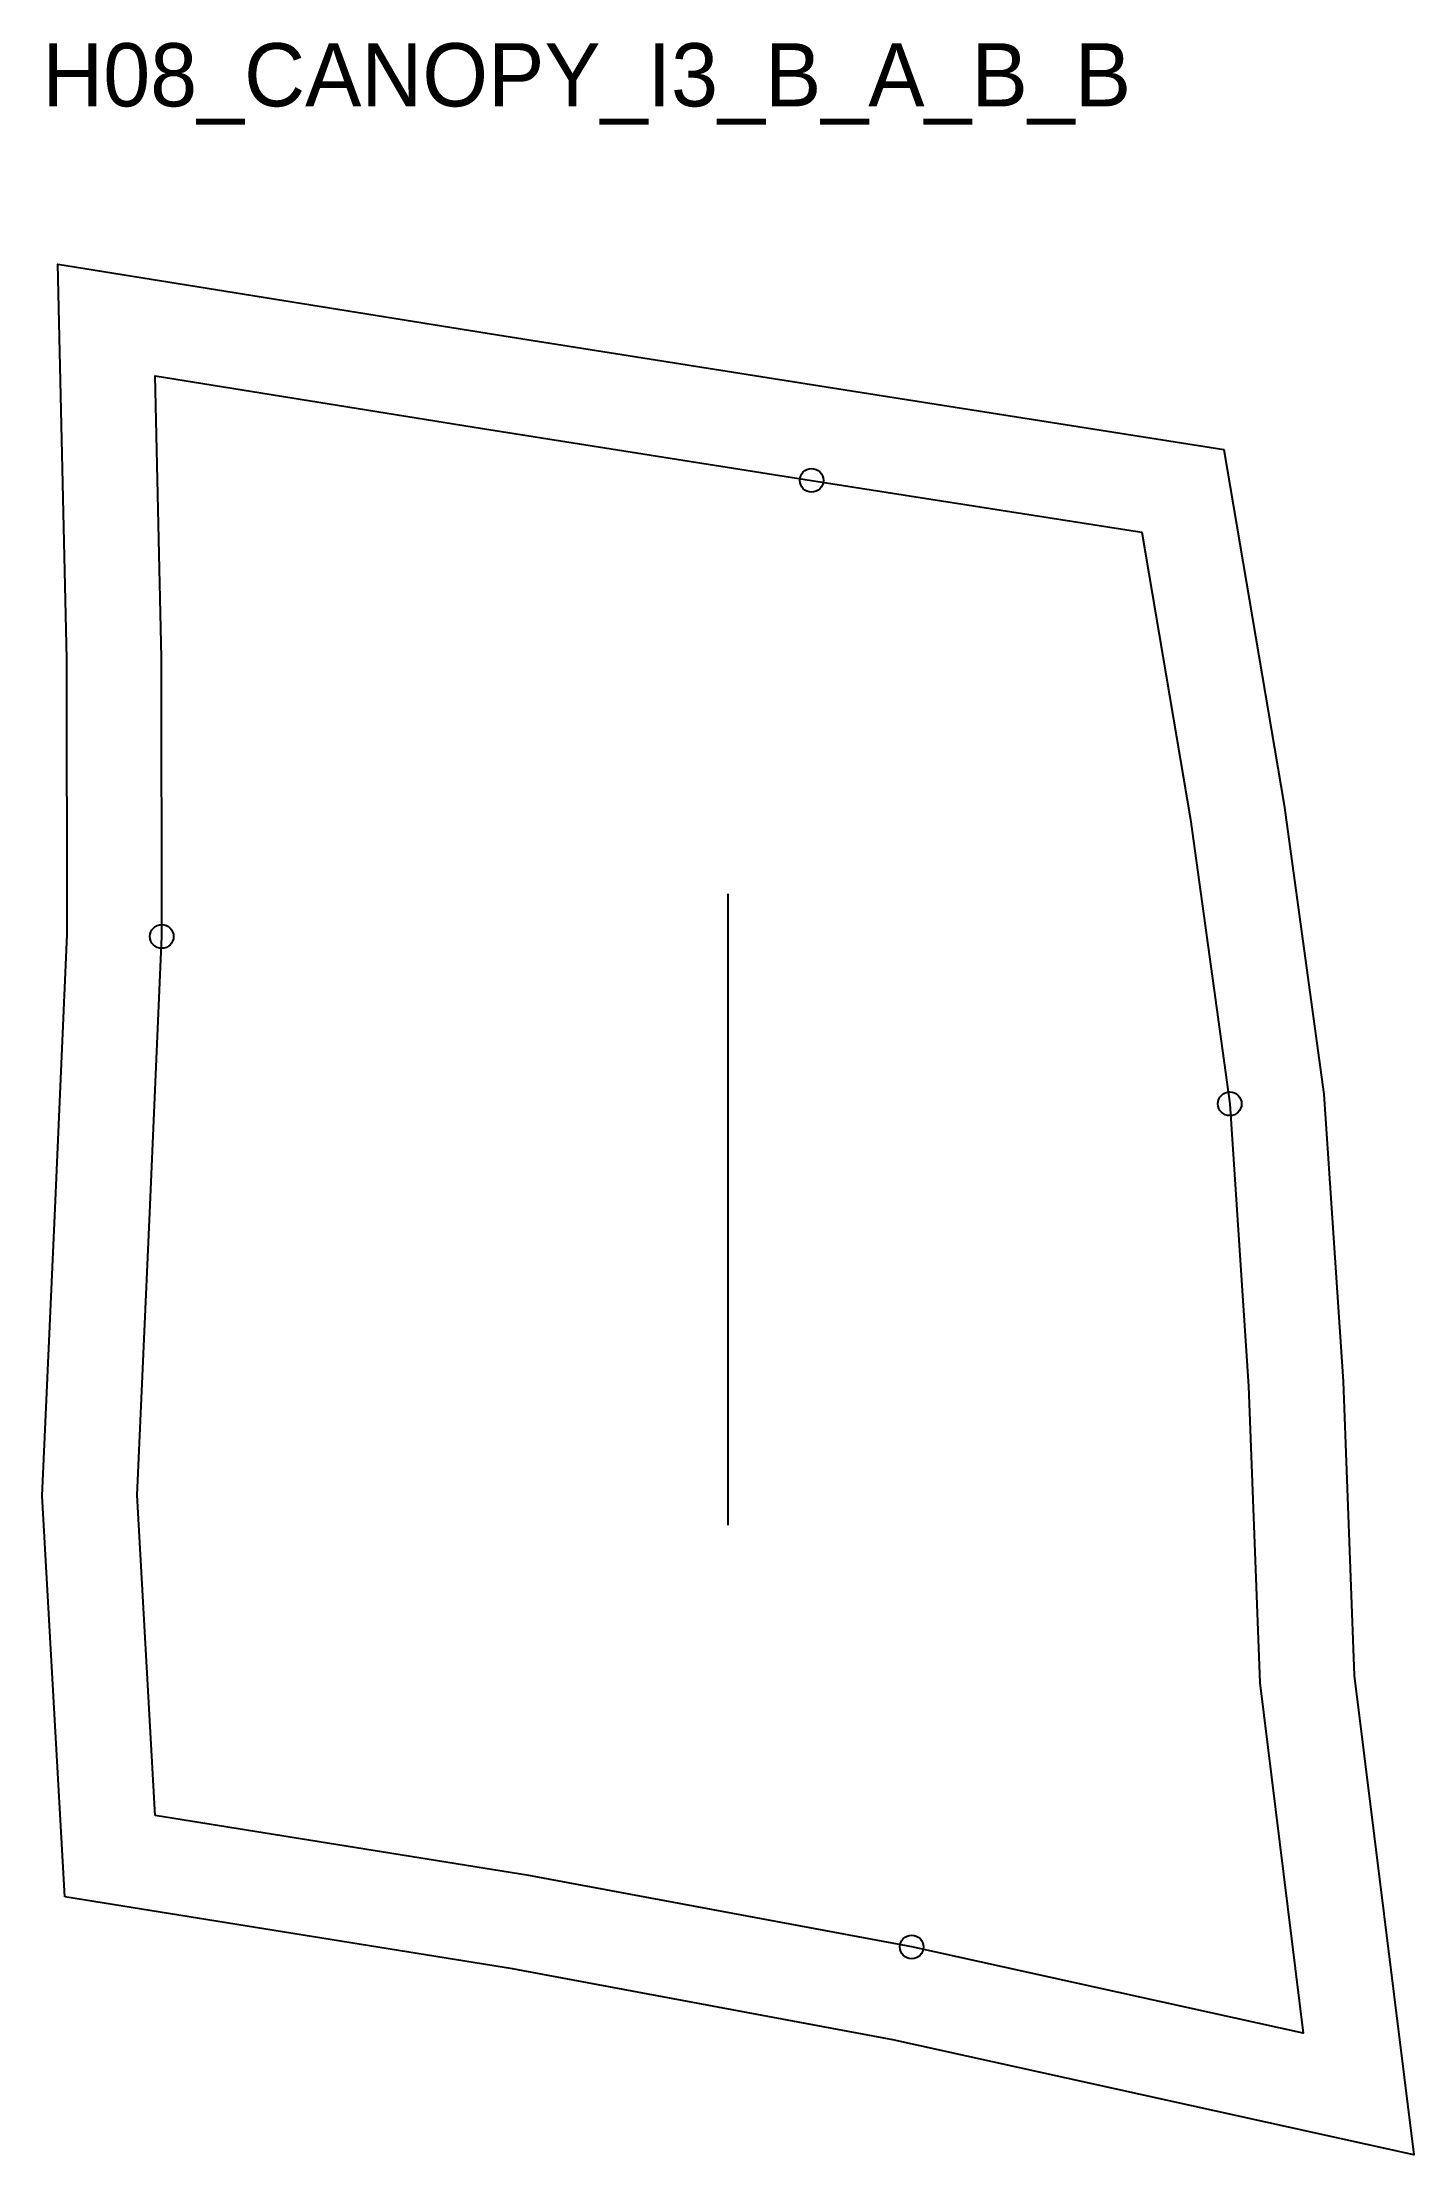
# Model space of a CAD drawing. Header units: millimetres. Extents: x -14 to 159, y -43 to 225.
import ezdxf

# ---------------------------------------------------------------- set-up
doc = ezdxf.new("R2010")
doc.units = ezdxf.units.MM
for name, color, linetype in [('CUT', 1, 'Continuous'), ('GRAIN', 3, 'Continuous'), ('ID', 7, 'Continuous'), ('NOTCH', 2, 'Continuous'), ('SEAM', 5, 'Continuous')]:
    doc.layers.add(name, color=color, linetype=linetype)

msp = doc.modelspace()

# ---------------------------------------------------------------- linework, layer by layer
at = {"layer": 'CUT'}
msp.add_lwpolyline([(-11.44, -10.32), (-14.29, 40.51), (-12.66, 76.91), (-11.15, 111.6), (-11.17, 146.51), (-12.33, 196.48), (43.38, 187.54), (85.05, 180.97), (135.44, 173.04), (143.06, 127.97), (148.11, 91.37), (150.54, 54.99), (151.95, 17.75), (159.49, -42.97), (93.48, -28.41), (45.29, -19.43), (-11.44, -10.32)], close=True, dxfattribs=at)
at = {"layer": 'GRAIN'}
msp.add_line((72.6, 36.76), (72.6, 116.76), dxfattribs=at)
at = {"layer": 'NOTCH'}
for centre in [(83.19, 169.11), (0.85, 111.34), (136.17, 90.15), (95.87, -16.65)]:
    msp.add_circle(centre, 1.5, dxfattribs=at)
at = {"layer": 'SEAM'}
msp.add_lwpolyline([(0, 0), (-2.28, 40.58), (-0.68, 76.38), (0.85, 111.34), (0.83, 146.65), (0, 182.35), (41.5, 175.69), (83.19, 169.11), (125.05, 162.53), (131.2, 126.15), (136.17, 90.15), (138.55, 54.36), (139.97, 16.79), (145.49, -27.59), (95.87, -16.65), (47.34, -7.6)], close=True, dxfattribs=at)

# ---------------------------------------------------------------- texts
at = {"layer": 'ID'}
msp.add_text('H08_CANOPY_I3_B_A_B_B', height=8, dxfattribs=at).set_placement((-14.29, 216.48))

doc.saveas('drawing.dxf')
